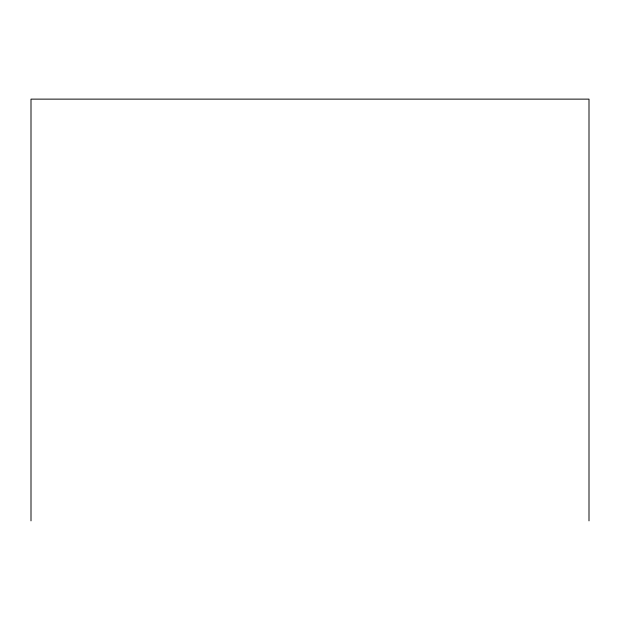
<?xml version="1.0" encoding="UTF-8"?>
<svg xmlns="http://www.w3.org/2000/svg" width="620" height="620" viewBox="0 0 620 620"><rect width="100%" height="100%" fill="white"/><g stroke="black" fill="none" stroke-linecap="round" stroke-linejoin="round"><path stroke-width="0.93" d="M589 520.87L589 99.13L31 99.13L31 520.87"/></g></svg>
